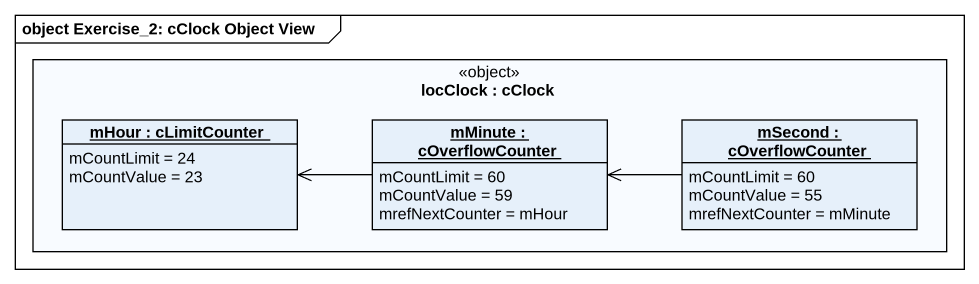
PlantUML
@startuml
mainframe object Exercise_2: cClock Object View
hide circle
hide empty members
rectangle "locClock : cClock" as locClock <<object>> {
  object "mHour : cLimitCounter" as mHour {
    mCountLimit = 24
    mCountValue = 23
  }
  object "mMinute : cOverflowCounter" as mMinute {
    mCountLimit = 60
    mCountValue = 59
    mrefNextCounter = mHour
  }
  object "mSecond : cOverflowCounter" as mSecond {
    mCountLimit = 60
    mCountValue = 55
    mrefNextCounter = mMinute
  }
}
mMinute -left-> mHour
mSecond -left-> mMinute
@enduml
